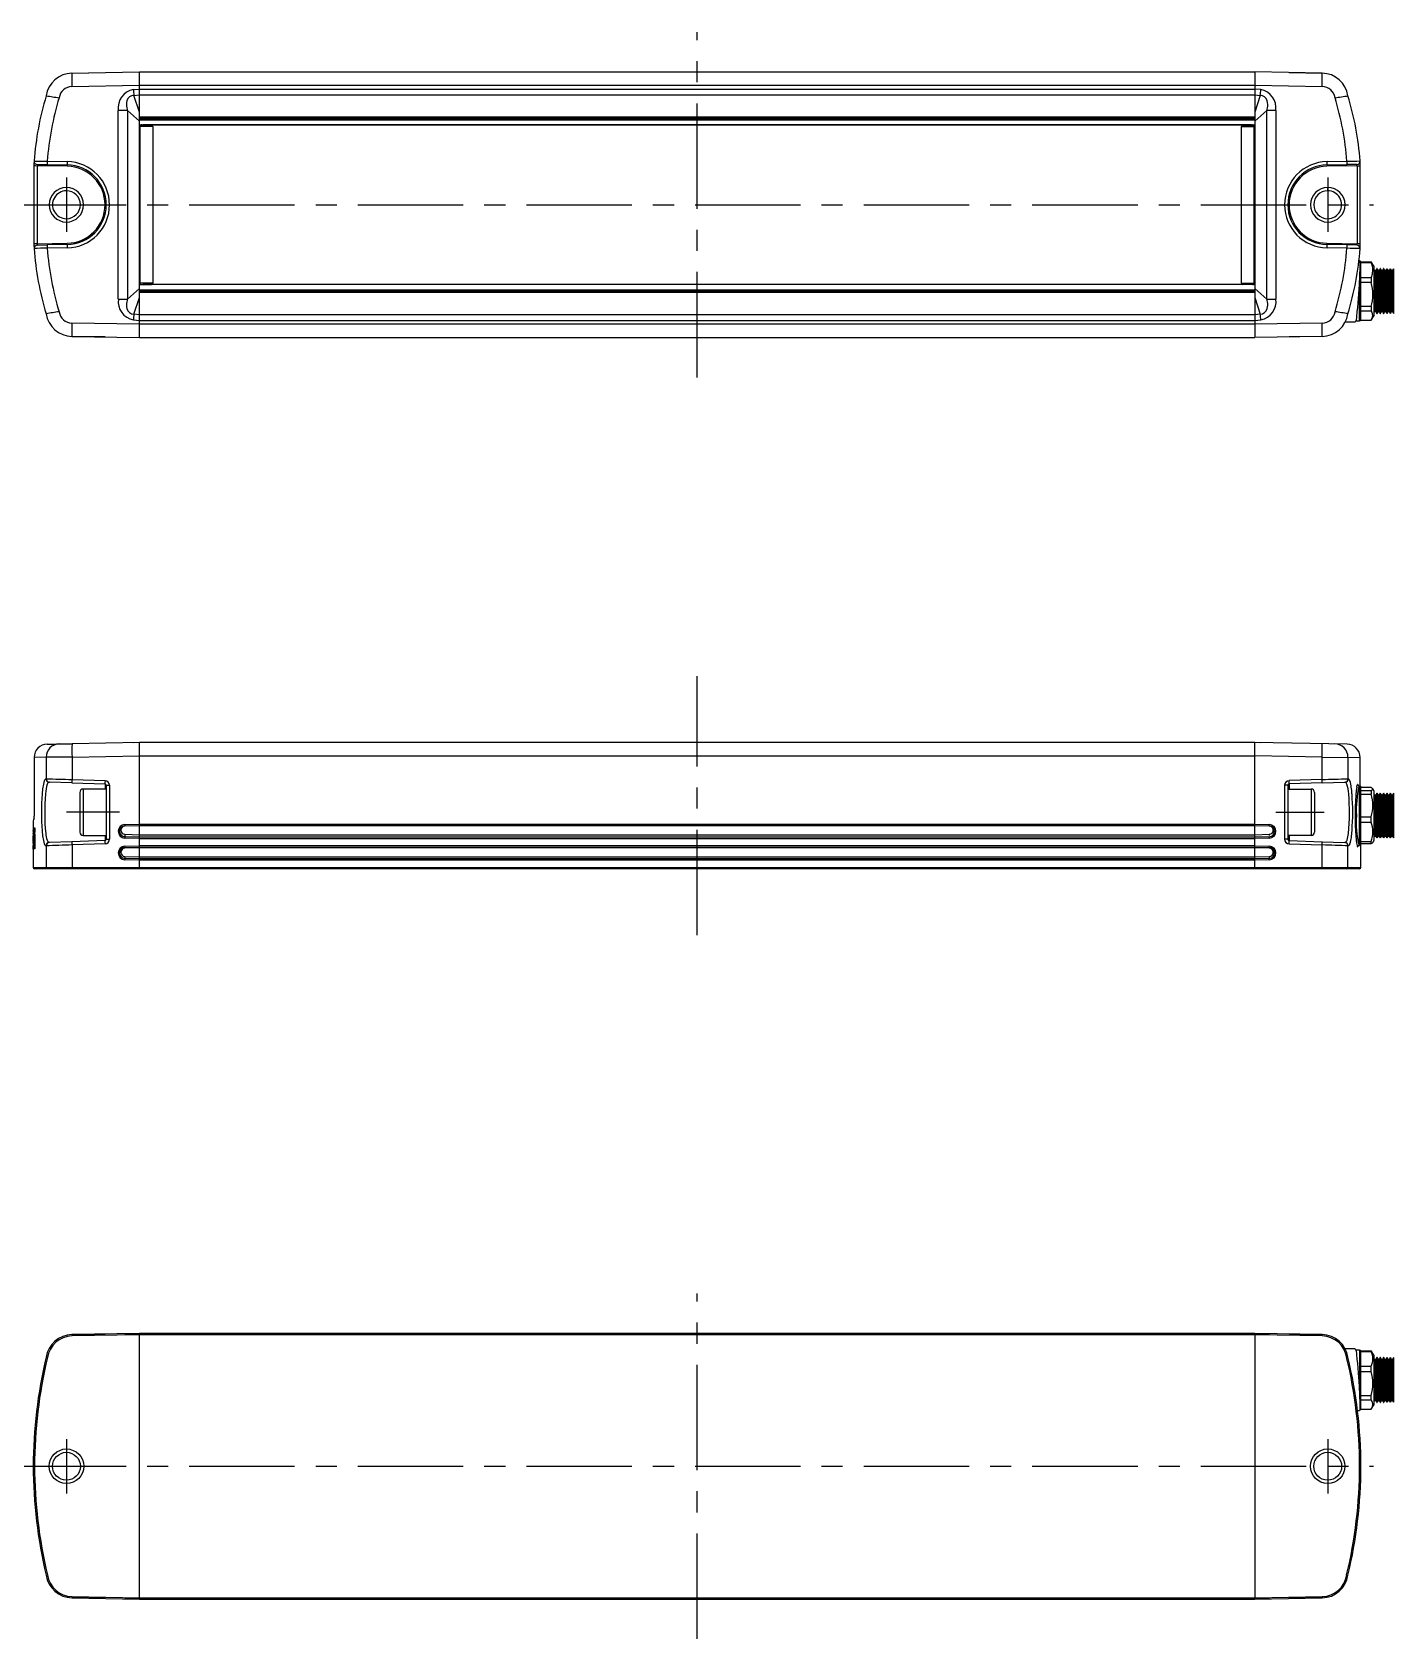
# Model space of a CAD drawing. Extents: x -3 to 705, y -8 to 246.
# Drawn here: x 99.8 to 305, y 3.8 to 245.8 of the extents above; entities that cross this region are included whole.
import ezdxf

# ---------------------------------------------------------------- set-up
doc = ezdxf.new("R2010")
doc.units = 0
doc.header["$LTSCALE"] = 0.5
doc.linetypes.add('CENTER', pattern=[50.8, 31.75, -6.35, 6.35, -6.35])
doc.layers.add('MSM_CENTER', color=1, linetype='CENTER')
doc.layers.add('MSM_CONTINUOUS', color=7, linetype='CONTINUOUS')

msp = doc.modelspace()

# ---------------------------------------------------------------- linework, layer by layer
at = {"layer": 'MSM_CENTER'}
for p, q in [((200, 193.8), (200, 245.8)), ((105, 223.9), (105, 215.7)), ((295, 223.9), (295, 215.7)), ((98.1, 219.8), (301.9, 219.8)), ((200, 109.8), (200, 148.8)), ((113.01, 128.3), (105.01, 128.3)), ((287.17, 128.3), (294.48, 128.3)), ((200, 3.8), (200, 55.8)), ((105, 33.9), (105, 25.7)), ((295, 33.9), (295, 25.7)), ((98.1, 29.8), (301.9, 29.8))]:
    msp.add_line(p, q, dxfattribs=at)
at = {"layer": 'MSM_CONTINUOUS'}
for p, q in [((105.83, 239.62), (116, 239.8)), ((105.83, 239.62), (110.82, 239.71)), ((116, 199.8), (116, 239.8)), ((116, 239.8), (284, 239.8)), ((284, 239.8), (284, 199.8)), ((294.17, 239.62), (284, 239.8)), ((289.18, 239.71), (294.17, 239.62)), ((105.83, 237.62), (116, 237.8)), ((115.08, 237.15), (116, 237.23)), ((116, 237.8), (284, 237.8)), ((116, 237.23), (284, 237.23)), ((284, 237.8), (294.17, 237.62)), ((284.92, 237.15), (284, 237.23)), ((115.17, 236.28), (116, 236.37)), ((116, 233.76), (115.17, 236.28)), ((116, 236.37), (284, 236.37)), ((284, 236.37), (284.83, 236.28)), ((284.83, 236.28), (284, 233.76)), ((114.17, 234.01), (112.81, 234.01)), ((112.81, 205.59), (112.81, 234.01)), ((116, 232.41), (114.17, 234.01)), ((114.17, 234.01), (114.17, 205.59)), ((284, 232.97), (116, 232.97)), ((284, 232.8), (116, 232.8)), ((284, 232.7), (116, 232.7)), ((116, 232.6), (284, 232.6)), ((285.83, 234.01), (284, 232.41)), ((287.19, 234.01), (285.83, 234.01)), ((285.83, 205.59), (285.83, 234.01)), ((287.19, 234.01), (287.19, 205.59)), ((116.01, 231.7), (116, 231.7)), ((116, 231.7), (116, 231.69)), ((118, 231.6), (116, 231.6)), ((116.01, 231.74), (116.02, 231.75)), ((116.02, 231.69), (116.01, 231.7)), ((116.01, 231.7), (116.01, 231.6)), ((116.02, 231.75), (116.03, 231.76)), ((116.03, 231.67), (116.02, 231.69)), ((116.03, 231.76), (116.05, 231.76)), ((116.05, 231.76), (116.07, 231.74)), ((117.8, 231.8), (116.1, 231.8)), ((116.11, 208), (116.11, 231.6)), ((116.3, 231.8), (116.3, 231.92)), ((116.5, 231.8), (116.5, 231.88)), ((116.5, 231.82), (283.5, 231.82)), ((283.5, 231.82), (116.5, 231.82)), ((118, 231.6), (118, 208)), ((282, 208), (282, 231.6)), ((282, 231.6), (283.89, 231.6)), ((282.2, 231.8), (283.9, 231.8)), ((283.5, 231.88), (283.5, 231.8)), ((283.7, 231.92), (283.7, 231.8)), ((283.89, 231.6), (284, 231.6)), ((283.89, 231.6), (283.89, 208)), ((283.95, 231.75), (283.93, 231.74)), ((283.97, 231.76), (283.95, 231.75)), ((283.98, 231.75), (283.97, 231.76)), ((283.98, 231.69), (283.97, 231.67)), ((283.99, 231.74), (283.98, 231.75)), ((283.99, 231.7), (283.98, 231.69)), ((283.99, 231.6), (283.99, 231.7)), ((284, 231.7), (283.99, 231.7)), ((284, 231.69), (284, 231.7)), ((100.1, 225.69), (100.1, 213.91)), ((100.12, 226.4), (100.12, 226.29)), ((100.12, 226.29), (100.12, 226.29)), ((100.13, 226.51), (100.13, 226.51)), ((105.11, 225.6), (100.58, 225.68)), ((100.58, 225.68), (100.58, 213.92)), ((100.61, 225.88), (102.09, 225.85)), ((102.09, 226.35), (105.1, 226.3)), ((102.09, 225.85), (105.1, 225.8)), ((299.42, 225.68), (294.89, 225.6)), ((294.9, 226.3), (297.91, 226.35)), ((294.9, 225.8), (297.91, 225.85)), ((299.39, 225.88), (297.91, 225.85)), ((299.42, 225.68), (299.42, 213.92)), ((299.9, 213.91), (299.9, 225.69)), ((104.99, 222.4), (105, 221.9)), ((295, 221.9), (295.01, 222.4)), ((105, 217.7), (104.99, 217.2)), ((295, 217.7), (295.01, 217.2)), ((100.58, 213.92), (105.11, 214)), ((100.61, 213.72), (102.09, 213.75)), ((105.1, 213.8), (102.09, 213.75)), ((105.1, 213.3), (102.09, 213.25)), ((294.89, 214), (299.42, 213.92)), ((297.91, 213.75), (294.9, 213.8)), ((297.91, 213.25), (294.9, 213.3)), ((299.39, 213.72), (297.91, 213.75)), ((299.88, 213.3), (299.88, 213.32)), ((299.81, 211.45), (299.72, 211.45)), ((300, 202.4), (300, 211.2)), ((300, 211.2), (301.54, 211.2)), ((300, 211.09), (301.54, 211.09)), ((302, 210.5), (301.54, 211.2)), ((301.54, 211.09), (301.54, 211.2)), ((300, 208.85), (301.54, 208.85)), ((301.54, 208.85), (301.54, 208.09)), ((302, 203.1), (302, 210.5)), ((302.25, 209.89), (302.1, 209.89)), ((302.1, 209.89), (302.1, 203.71)), ((302.41, 210.16), (302.25, 209.89)), ((302.25, 203.71), (302.25, 209.89)), ((302.41, 203.44), (302.41, 210.16)), ((302.63, 209.89), (302.47, 210.16)), ((302.47, 203.44), (302.47, 210.16)), ((302.75, 209.89), (302.63, 209.89)), ((302.63, 203.71), (302.63, 209.89)), ((302.91, 210.16), (302.75, 209.89)), ((302.75, 203.71), (302.75, 209.89)), ((302.91, 203.44), (302.91, 210.16)), ((303.13, 209.89), (302.97, 210.16)), ((302.97, 203.44), (302.97, 210.16)), ((303.25, 209.89), (303.13, 209.89)), ((303.13, 203.71), (303.13, 209.89)), ((303.41, 210.16), (303.25, 209.89)), ((303.25, 203.71), (303.25, 209.89)), ((303.41, 203.44), (303.41, 210.16)), ((303.63, 209.89), (303.47, 210.16)), ((303.47, 203.44), (303.47, 210.16)), ((303.75, 209.89), (303.63, 209.89)), ((303.63, 209.89), (303.63, 203.71)), ((303.91, 210.16), (303.75, 209.89)), ((303.75, 209.89), (303.75, 203.71)), ((303.91, 210.16), (303.91, 203.44)), ((304.12, 209.89), (303.97, 210.16)), ((303.97, 210.16), (303.97, 203.44)), ((304.25, 209.89), (304.12, 209.89)), ((304.12, 209.89), (304.12, 203.71)), ((304.41, 210.16), (304.25, 209.89)), ((304.25, 209.89), (304.25, 203.71)), ((304.41, 210.16), (304.41, 203.44)), ((304.63, 209.89), (304.47, 210.16)), ((304.47, 210.16), (304.47, 203.44)), ((304.75, 209.89), (304.63, 209.89)), ((304.63, 209.89), (304.63, 203.71)), ((304.91, 210.16), (304.75, 209.89)), ((304.75, 209.89), (304.75, 203.71)), ((304.91, 210.16), (304.91, 203.44)), ((114.17, 205.59), (116, 207.19)), ((115.17, 203.32), (116, 205.84)), ((116.11, 208), (116, 208)), ((116, 207.9), (116, 207.91)), ((116.01, 207.9), (116, 207.9)), ((116, 207), (284, 207)), ((116, 206.9), (284, 206.9)), ((116, 206.8), (284, 206.8)), ((116, 206.63), (284, 206.63)), ((116.01, 207.9), (116.01, 208)), ((116.02, 207.91), (116.01, 207.9)), ((116.01, 207.86), (116.02, 207.85)), ((116.03, 207.93), (116.02, 207.91)), ((116.02, 207.85), (116.03, 207.84)), ((116.03, 207.84), (116.05, 207.85)), ((116.05, 207.85), (116.07, 207.86)), ((116.1, 207.8), (117.8, 207.8)), ((118, 208), (116.11, 208)), ((116.3, 207.68), (116.3, 207.8)), ((116.5, 207.72), (116.5, 207.8)), ((283.5, 207.78), (116.5, 207.78)), ((283.5, 207.78), (116.5, 207.78)), ((282, 208), (284, 208)), ((283.9, 207.8), (282.2, 207.8)), ((283.5, 207.8), (283.5, 207.72)), ((283.7, 207.8), (283.7, 207.68)), ((283.93, 207.86), (283.95, 207.84)), ((283.95, 207.84), (283.97, 207.84)), ((283.98, 207.91), (283.97, 207.93)), ((283.97, 207.84), (283.98, 207.85)), ((283.99, 207.9), (283.98, 207.91)), ((283.98, 207.85), (283.99, 207.86)), ((283.99, 208), (283.99, 207.9)), ((284, 207.9), (283.99, 207.9)), ((284, 207.91), (284, 207.9)), ((284, 207.19), (285.83, 205.59)), ((284, 205.84), (284.83, 203.32)), ((299.8, 202.3), (299.8, 207.76)), ((301.54, 208.09), (300, 208.09)), ((303.47, 208.08), (303.63, 207.98)), ((303.91, 208.08), (303.75, 207.98)), ((304.25, 207.98), (304.41, 208.08)), ((304.91, 208.08), (304.75, 207.98)), ((112.81, 205.59), (114.17, 205.59)), ((116, 203.23), (115.17, 203.32)), ((284.83, 203.32), (284, 203.23)), ((285.83, 205.59), (287.19, 205.59)), ((301.54, 204.46), (300, 204.46)), ((300, 203.8), (301.54, 203.8)), ((301.54, 204.46), (301.54, 203.8)), ((302.1, 203.71), (302.25, 203.71)), ((302.25, 203.71), (302.41, 203.44)), ((302.47, 203.44), (302.63, 203.71)), ((302.63, 203.71), (302.75, 203.71)), ((302.75, 203.71), (302.91, 203.44)), ((302.97, 203.44), (303.13, 203.71)), ((303.13, 203.71), (303.25, 203.71)), ((303.25, 203.71), (303.41, 203.44)), ((303.47, 203.44), (303.63, 203.71)), ((303.63, 203.71), (303.75, 203.71)), ((303.75, 203.71), (303.91, 203.44)), ((303.97, 203.44), (304.12, 203.71)), ((304.12, 203.71), (304.25, 203.71)), ((304.25, 203.71), (304.41, 203.44)), ((304.47, 203.44), (304.63, 203.71)), ((304.63, 203.71), (304.75, 203.71)), ((304.75, 203.71), (304.91, 203.44)), ((116, 201.8), (105.83, 201.98)), ((115.08, 202.45), (116, 202.37)), ((284, 203.23), (116, 203.23)), ((116, 202.37), (284, 202.37)), ((284, 201.8), (116, 201.8)), ((284, 202.37), (284.92, 202.45)), ((294.17, 201.98), (284, 201.8)), ((299.13, 202.12), (297.64, 202.12)), ((299.33, 202.3), (299.8, 202.3)), ((300, 202.4), (301.54, 202.4)), ((301.54, 202.4), (302, 203.1)), ((105.83, 199.98), (116, 199.8)), ((110.82, 199.89), (105.83, 199.98)), ((116, 199.8), (284, 199.8)), ((294.17, 199.98), (284, 199.8)), ((294.17, 199.98), (289.18, 199.89)), ((116, 138.8), (105.84, 138.62)), ((116, 138.8), (115.08, 138.78)), ((116, 119.8), (116, 138.8)), ((284, 138.8), (116, 138.8)), ((284, 119.8), (284, 138.8)), ((297.91, 138.56), (284, 138.8)), ((284.92, 138.78), (284, 138.8)), ((101.95, 136.59), (100.12, 136.56)), ((100.12, 136.56), (100.12, 127.73)), ((100.12, 136.56), (100.12, 127.73)), ((105.84, 136.62), (101.95, 136.59)), ((101.95, 136.59), (101.95, 133.35)), ((105.84, 136.62), (116, 136.8)), ((105.84, 136.62), (105.84, 133.23)), ((116, 136.8), (284, 136.8)), ((294.17, 136.62), (284, 136.8)), ((294.17, 133.23), (294.17, 136.62)), ((294.17, 136.62), (299.88, 136.56)), ((298.05, 136.61), (298.05, 133.35)), ((299.88, 132.28), (299.88, 136.56)), ((299.88, 132.28), (299.88, 136.56)), ((101.95, 133.35), (101.9, 133.35)), ((105.84, 133.23), (110.82, 133.06)), ((294.17, 133.23), (289.18, 133.06)), ((298.05, 133.35), (298.1, 133.35)), ((102.38, 132.85), (102.43, 132.85)), ((105.83, 132.73), (102.43, 132.85)), ((105.83, 132.73), (110.81, 132.56)), ((107, 131.3), (107, 125.3)), ((111, 131.8), (107.5, 131.8)), ((107.5, 131.8), (107.5, 124.8)), ((110.81, 132.56), (110.81, 131.8)), ((111, 132.36), (111, 124.24)), ((111, 132.36), (111.49, 132.36)), ((111.49, 132.36), (111.49, 124.24)), ((288.51, 132.36), (288.51, 124.24)), ((289, 132.36), (288.51, 132.36)), ((289, 132.36), (289, 124.24)), ((289, 131.8), (292.5, 131.8)), ((294.17, 132.73), (289.19, 132.56)), ((289.19, 132.56), (289.19, 131.8)), ((292.5, 131.8), (292.5, 124.8)), ((293, 131.3), (293, 125.3)), ((294.17, 132.73), (297.58, 132.85)), ((297.62, 132.85), (297.58, 132.85)), ((299.8, 123.3), (299.8, 132.3)), ((300, 120), (300, 132.01)), ((301.54, 132.01), (300, 132.01)), ((301.54, 131.52), (300, 131.52)), ((300, 131.02), (301.54, 131.02)), ((301.54, 131.52), (301.54, 131.02)), ((302, 131.5), (301.78, 131.84)), ((302, 124.1), (302, 131.5)), ((302.25, 130.89), (302.1, 130.89)), ((302.1, 130.89), (302.1, 124.71)), ((302.41, 131.16), (302.25, 130.89)), ((302.25, 124.71), (302.25, 130.89)), ((302.41, 124.44), (302.41, 131.16)), ((302.63, 130.89), (302.47, 131.16)), ((302.47, 124.44), (302.47, 131.16)), ((302.75, 130.89), (302.63, 130.89)), ((302.63, 124.71), (302.63, 130.89)), ((302.91, 131.16), (302.75, 130.89)), ((302.75, 124.71), (302.75, 130.89)), ((302.91, 124.44), (302.91, 131.16)), ((303.13, 130.89), (302.97, 131.16)), ((302.97, 124.44), (302.97, 131.16)), ((303.25, 130.89), (303.13, 130.89)), ((303.13, 124.71), (303.13, 130.89)), ((303.41, 131.16), (303.25, 130.89)), ((303.25, 124.71), (303.25, 130.89)), ((303.41, 124.44), (303.41, 131.16)), ((303.63, 130.89), (303.47, 131.16)), ((303.47, 124.44), (303.47, 131.16)), ((303.75, 130.89), (303.63, 130.89)), ((303.63, 130.89), (303.63, 124.71)), ((303.91, 131.16), (303.75, 130.89)), ((303.75, 130.89), (303.75, 124.71)), ((303.91, 131.16), (303.91, 124.44)), ((304.13, 130.89), (303.97, 131.16)), ((303.97, 131.16), (303.97, 124.44)), ((304.25, 130.89), (304.13, 130.89)), ((304.13, 130.89), (304.13, 124.71)), ((304.41, 131.16), (304.25, 130.89)), ((304.25, 130.89), (304.25, 124.71)), ((304.41, 131.16), (304.41, 124.44)), ((304.63, 130.89), (304.47, 131.16)), ((304.47, 131.16), (304.47, 124.44)), ((304.75, 130.89), (304.63, 130.89)), ((304.63, 130.89), (304.63, 124.71)), ((304.91, 131.16), (304.75, 130.89)), ((304.75, 130.89), (304.75, 124.71)), ((304.91, 131.16), (304.91, 124.44)), ((100, 127.03), (100, 120)), ((100.02, 125.96), (100.03, 125.96)), ((100.02, 123.76), (100.02, 125.96)), ((100.03, 125.96), (100.03, 123.75)), ((100.04, 125.96), (100.06, 125.96)), ((100.04, 123.75), (100.04, 125.96)), ((100.06, 125.96), (100.06, 123.76)), ((100.07, 125.96), (100.1, 125.96)), ((100.07, 122.8), (100.07, 125.96)), ((100.11, 125.33), (100.1, 125.96)), ((100.13, 125.96), (100.12, 123.73)), ((100.13, 125.96), (100.17, 125.96)), ((100.17, 125.96), (100.17, 122.8)), ((100.19, 125.96), (100.22, 125.96)), ((100.19, 125.28), (100.19, 125.96)), ((100.22, 125.96), (100.22, 125.28)), ((113.79, 126.44), (116, 126.5)), ((113.8, 126.24), (116, 126.3)), ((116, 126.27), (113.8, 126.22)), ((113.8, 126.24), (113.8, 126.22)), ((116, 126.5), (284, 126.5)), ((116, 126.3), (284, 126.3)), ((284, 126.27), (116, 126.27)), ((284, 126.5), (286.21, 126.44)), ((284, 126.3), (286.2, 126.24)), ((286.2, 126.22), (284, 126.27)), ((299.33, 127.8), (299.13, 127.8)), ((299.8, 127.8), (300, 127.8)), ((300, 127.63), (301.54, 127.63)), ((300, 126.82), (301.54, 126.82)), ((301.54, 126.82), (301.54, 127.63)), ((100, 124.58), (100.01, 124.58)), ((100, 123.79), (100, 123.69)), ((100, 123.79), (100, 123.79)), ((100, 123.66), (100, 123.79)), ((100.01, 125.17), (100.01, 125.08)), ((100.01, 125.08), (100.01, 125.08)), ((100.03, 123.76), (100.02, 123.76)), ((100.02, 123.76), (100.02, 123.18)), ((100.03, 123.75), (100.03, 123.37)), ((100.04, 123.75), (100.04, 123.37)), ((100.06, 123.76), (100.06, 123.18)), ((100.09, 125.33), (100.11, 125.33)), ((100.09, 125.33), (100.11, 122.8)), ((100.09, 122.8), (100.09, 125.33)), ((100.12, 123.73), (100.11, 125.33)), ((100.12, 123.73), (100.13, 123.73)), ((100.13, 123.73), (100.15, 125.33)), ((100.13, 122.8), (100.13, 123.73)), ((100.17, 125.33), (100.15, 125.33)), ((100.15, 125.33), (100.15, 122.8)), ((100.22, 125.28), (100.19, 125.28)), ((100.19, 125), (100.22, 125)), ((100.19, 122.8), (100.19, 125)), ((100.22, 125), (100.22, 122.8)), ((102.43, 123.75), (102.38, 123.75)), ((105.83, 123.87), (102.43, 123.75)), ((110.81, 124.04), (105.83, 123.87)), ((110.82, 123.54), (105.84, 123.37)), ((107.5, 124.8), (111, 124.8)), ((110.81, 124.8), (110.81, 124.04)), ((111, 124.24), (111.49, 124.24)), ((116, 124.35), (113.79, 124.41)), ((113.8, 124.98), (116, 124.92)), ((116, 124.55), (113.8, 124.61)), ((116, 124.92), (284, 124.92)), ((284, 124.55), (116, 124.55)), ((116, 124.35), (284, 124.35)), ((284, 124.92), (286.2, 124.98)), ((286.2, 124.61), (284, 124.55)), ((286.21, 124.41), (284, 124.35)), ((289, 124.24), (288.51, 124.24)), ((292.5, 124.8), (289, 124.8)), ((289.18, 123.54), (294.17, 123.37)), ((289.19, 124.8), (289.19, 124.04)), ((289.19, 124.04), (294.17, 123.87)), ((294.17, 123.87), (297.58, 123.75)), ((297.58, 123.75), (297.62, 123.75)), ((300, 123.91), (301.54, 123.91)), ((300, 123.59), (301.54, 123.59)), ((301.54, 123.59), (301.54, 123.91)), ((301.78, 123.76), (302, 124.1)), ((302.1, 124.71), (302.25, 124.71)), ((302.25, 124.71), (302.41, 124.44)), ((302.47, 124.44), (302.63, 124.71)), ((302.63, 124.71), (302.75, 124.71)), ((302.75, 124.71), (302.91, 124.44)), ((302.97, 124.44), (303.13, 124.71)), ((303.13, 124.71), (303.25, 124.71)), ((303.25, 124.71), (303.41, 124.44)), ((303.63, 124.94), (303.47, 124.69)), ((303.47, 124.44), (303.63, 124.71)), ((303.63, 124.71), (303.75, 124.71)), ((303.75, 124.94), (303.91, 124.69)), ((303.75, 124.71), (303.91, 124.44)), ((303.97, 124.44), (304.13, 124.71)), ((304.13, 124.71), (304.25, 124.71)), ((304.41, 124.69), (304.25, 124.94)), ((304.25, 124.71), (304.41, 124.44)), ((304.47, 124.44), (304.63, 124.71)), ((304.63, 124.71), (304.75, 124.71)), ((304.75, 124.94), (304.91, 124.69)), ((304.75, 124.71), (304.91, 124.44)), ((100.09, 122.8), (100.07, 122.8)), ((100.13, 122.8), (100.11, 122.8)), ((100.17, 122.8), (100.15, 122.8)), ((100.22, 122.8), (100.19, 122.8)), ((101.95, 123.25), (101.95, 120)), ((105.84, 123.37), (105.84, 120)), ((113.79, 123.19), (116, 123.25)), ((116, 121.1), (113.79, 121.16)), ((113.8, 122.99), (116, 123.05)), ((116, 122.93), (113.8, 122.88)), ((113.8, 121.64), (116, 121.58)), ((113.8, 121.64), (113.8, 121.36)), ((116, 121.3), (113.8, 121.36)), ((284, 123.25), (116, 123.25)), ((116, 123.05), (284, 123.05)), ((284, 122.93), (116, 122.93)), ((116, 121.58), (284, 121.58)), ((284, 121.3), (116, 121.3)), ((284, 121.1), (116, 121.1)), ((284, 123.25), (286.21, 123.19)), ((284, 123.05), (286.2, 122.99)), ((286.2, 122.88), (284, 122.93)), ((284, 121.58), (286.2, 121.64)), ((286.2, 121.36), (284, 121.3)), ((286.21, 121.16), (284, 121.1)), ((294.17, 120), (294.17, 123.37)), ((298.05, 120), (298.05, 123.25)), ((299.54, 123.12), (299.53, 123.11)), ((299.55, 123.12), (299.54, 123.12)), ((299.56, 123.14), (299.55, 123.13)), ((299.55, 123.13), (299.55, 123.12)), ((299.58, 123.17), (299.56, 123.14)), ((299.6, 123.21), (299.58, 123.17)), ((100, 120), (300, 120)), ((299.8, 119.8), (100.2, 119.8)), ((116, 49.8), (105.83, 49.62)), ((105.83, 49.62), (110.82, 49.71)), ((105.83, 49.62), (105.84, 49.42)), ((116, 49.6), (105.84, 49.42)), ((113.79, 49.76), (116, 49.8)), ((116, 9.8), (116, 49.8)), ((284, 49.8), (116, 49.8)), ((284, 49.6), (116, 49.6)), ((284, 49.8), (284, 9.8)), ((294.17, 49.62), (284, 49.8)), ((284, 49.8), (286.21, 49.76)), ((294.16, 49.42), (284, 49.6)), ((289.18, 49.71), (294.17, 49.62)), ((294.16, 49.42), (294.17, 49.62)), ((101.95, 46.21), (102.15, 46.18)), ((299.13, 47.48), (297.64, 47.48)), ((297.85, 46.18), (298.05, 46.21)), ((299.8, 47.3), (299.33, 47.3)), ((299.8, 47.3), (299.8, 41.84)), ((300, 38.4), (300, 47.2)), ((300, 47.2), (301.54, 47.2)), ((300, 47.09), (301.54, 47.09)), ((302, 46.5), (301.54, 47.2)), ((301.54, 47.09), (301.54, 47.2)), ((302, 39.1), (302, 46.5)), ((302.41, 46.16), (302.25, 45.89)), ((302.41, 39.44), (302.41, 46.16)), ((302.63, 45.89), (302.47, 46.16)), ((302.47, 39.44), (302.47, 46.16)), ((302.91, 46.16), (302.75, 45.89)), ((302.91, 39.44), (302.91, 46.16)), ((303.13, 45.89), (302.97, 46.16)), ((302.97, 39.44), (302.97, 46.16)), ((303.41, 46.16), (303.25, 45.89)), ((303.41, 39.44), (303.41, 46.16)), ((303.63, 45.89), (303.47, 46.16)), ((303.47, 39.44), (303.47, 46.16)), ((303.91, 46.16), (303.75, 45.89)), ((303.91, 46.16), (303.91, 39.44)), ((304.12, 45.89), (303.97, 46.16)), ((303.97, 46.16), (303.97, 39.44)), ((304.41, 46.16), (304.25, 45.89)), ((304.41, 46.16), (304.41, 39.44)), ((304.63, 45.89), (304.47, 46.16)), ((304.47, 46.16), (304.47, 39.44)), ((304.91, 46.16), (304.75, 45.89)), ((304.91, 46.16), (304.91, 39.44)), ((300, 44.85), (301.54, 44.85)), ((300, 44.09), (301.54, 44.09)), ((301.54, 44.09), (301.54, 44.85)), ((302.25, 45.89), (302.1, 45.89)), ((302.1, 45.89), (302.1, 39.71)), ((302.25, 39.71), (302.25, 45.89)), ((302.75, 45.89), (302.63, 45.89)), ((302.63, 39.71), (302.63, 45.89)), ((302.75, 39.71), (302.75, 45.89)), ((303.25, 45.89), (303.13, 45.89)), ((303.13, 39.71), (303.13, 45.89)), ((303.25, 39.71), (303.25, 45.89)), ((303.63, 43.98), (303.47, 44.08)), ((303.75, 45.89), (303.63, 45.89)), ((303.63, 45.89), (303.63, 39.71)), ((303.75, 45.89), (303.75, 39.71)), ((303.75, 43.98), (303.91, 44.08)), ((304.25, 45.89), (304.12, 45.89)), ((304.12, 45.89), (304.12, 39.71)), ((304.25, 45.89), (304.25, 39.71)), ((304.41, 44.08), (304.25, 43.98)), ((304.75, 45.89), (304.63, 45.89)), ((304.63, 45.89), (304.63, 39.71)), ((304.75, 45.89), (304.75, 39.71)), ((304.75, 43.98), (304.91, 44.08)), ((300, 40.46), (301.54, 40.46)), ((300, 39.8), (301.54, 39.8)), ((301.54, 39.8), (301.54, 40.46)), ((301.54, 38.4), (302, 39.1)), ((302.1, 39.71), (302.25, 39.71)), ((302.25, 39.71), (302.41, 39.44)), ((302.47, 39.44), (302.63, 39.71)), ((302.63, 39.71), (302.75, 39.71)), ((302.75, 39.71), (302.91, 39.44)), ((302.97, 39.44), (303.13, 39.71)), ((303.13, 39.71), (303.25, 39.71)), ((303.25, 39.71), (303.41, 39.44)), ((303.47, 39.44), (303.63, 39.71)), ((303.63, 39.71), (303.75, 39.71)), ((303.75, 39.71), (303.91, 39.44)), ((303.97, 39.44), (304.12, 39.71)), ((304.12, 39.71), (304.25, 39.71)), ((304.25, 39.71), (304.41, 39.44)), ((304.47, 39.44), (304.63, 39.71)), ((304.63, 39.71), (304.75, 39.71)), ((304.75, 39.71), (304.91, 39.44)), ((299.81, 38.15), (299.5, 38.15)), ((300, 38.4), (301.54, 38.4)), ((101.95, 13.39), (102.15, 13.42)), ((297.85, 13.42), (298.05, 13.39)), ((105.84, 10.18), (105.83, 9.98)), ((105.83, 9.98), (116, 9.8)), ((110.82, 9.89), (105.83, 9.98)), ((105.84, 10.18), (116, 10)), ((116, 9.8), (113.79, 9.84)), ((116, 10), (284, 10)), ((116, 9.8), (284, 9.8)), ((284, 10), (294.16, 10.18)), ((284, 9.8), (294.17, 9.98)), ((286.21, 9.84), (284, 9.8)), ((294.17, 9.98), (289.18, 9.89)), ((294.16, 10.18), (294.17, 9.98))]:
    msp.add_line(p, q, dxfattribs=at)
for centre, radius in [((105, 29.8), 2.6), ((105, 29.8), 2.1), ((295, 29.8), 2.6), ((295, 29.8), 2.1)]:
    msp.add_circle(centre, radius, dxfattribs=at)
for centre, radius, start, end in [((105.9, 235.62), 4, 90.999, 171.5641), ((134.44, 238.62), 28.63, 177.9966, 182), ((265.53, 238.62), 28.66, 358.0026, 2.0017), ((294.1, 235.62), 4, 8.4363, 89.0008), ((105.87, 235.62), 2, 90.9995, 171.5629), ((294.13, 235.62), 2, 8.4366, 89.0002), ((145.39, 223.05), 45.39, 163.1424, 175.7707), ((131.67, 426.54), 192.64, 261.1232, 261.7077), ((145.73, 223.07), 43.76, 162.9241, 175.6939), ((115.58, 234.39), 2.8, 100.3881, 187.9451), ((116.13, 234.85), 2.1, 163.8007, 192.1798), ((115.18, 235.2), 1.09, 90.6035, 167.0936), ((387.03, 264.24), 273.3, 185.6903, 185.8719), ((3.61, 265.19), 282.71, 354.1311, 354.3067), ((284.82, 235.2), 1.09, 12.9064, 89.3948), ((284.41, 234.39), 2.8, 352.1367, 79.5302), ((283.87, 234.85), 2.1, 347.8202, 16.1993), ((268.32, 426.58), 192.68, 278.2922, 278.8767), ((254.27, 223.07), 43.76, 4.306, 17.076), ((254.74, 223.07), 45.26, 4.2146, 16.8776), ((121.09, 235.71), 7.13, 190.522, 193.8459), ((278.91, 235.71), 7.13, 346.1541, 349.478), ((116.1, 231.7), 0.1, 90.0024, 179.9931), ((116.1, 231.68), 0.105, 89.1798, 130.31), ((114.73, 231.66), 1.37, 357.5608, 5.9215), ((117.8, 231.6), 0.2, 359.9833, 89.9922), ((282.2, 231.6), 0.2, 89.9993, 180.0157), ((285.25, 231.66), 1.36, 174.0212, 182.4793), ((283.9, 231.7), 0.1, 0.0058, 89.9972), ((283.9, 231.68), 0.105, 49.6209, 91.0073), ((244.95, 220.99), 144.93, 177.9043, 178.1381), ((105.08, 366.47), 140.86, 267.974, 268.1721), ((120.25, 1080.23), 854.08, 268.64981, 268.78166), ((100.62, 226.38), 0.5, 177.8987, 269.0008), ((109.29, 226.1), 7.21, 178.0135, 181.9865), ((104.99, 219.8), 6.5, 271.0015, 88.9985), ((112.31, 226.05), 7.21, 178.0057, 181.9806), ((105, 219.8), 6, 0.0001, 89.0005), ((103.2, 225.68), 1.9, 357.5181, 3.5407), ((105.01, 219.8), 5.8, 271.0003, 88.9997), ((295.01, 219.8), 6.5, 91.0015, 268.9985), ((295, 219.8), 6, 90.9994, 269.0006), ((294.99, 219.8), 5.8, 91, 269), ((287.71, 226.05), 7.19, 358.0149, 1.9987), ((297.81, 274.67), 48.32, 270.119, 272.4495), ((290.77, 226.1), 7.15, 357.9959, 2.0041), ((299.38, 226.38), 0.5, 271.0017, 2.0988), ((298.7, 225.68), 0.716, 0.0787, 16.2652), ((294.95, 365.66), 140.06, 271.8276, 272.0268), ((296.79, 226.14), 3.1, 359.3791, 4.7108), ((144.9, 220.64), 155.09, 1.8685, 2.0213), ((104.99, 219.8), 2.6, 90.0138, 269.9862), ((105, 219.8), 2.1, 89.9996, 270.0004), ((104.99, 219.8), 2.6, 270.0135, 89.9865), ((105, 219.8), 2.1, 270.0006, 89.9994), ((295.01, 219.8), 2.6, 90.0138, 269.9862), ((295, 219.8), 2.1, 90.0003, 269.9997), ((295, 219.8), 2.1, 269.9994, 90.0006), ((295.01, 219.8), 2.6, 270.0136, 89.9864), ((105, 219.8), 6, 270.9994, 0), ((105.02, 74.69), 139.31, 91.827, 92.0273), ((260.09, 219.12), 160.08, 181.8679, 182.0159), ((103.12, 213.46), 3.01, 179.3036, 184.7948), ((100.62, 213.22), 0.5, 90.999, 182.1014), ((102.24, 162.35), 50.9, 90.1781, 92.3904), ((145.4, 216.56), 45.41, 184.2349, 196.8571), ((101.3, 213.92), 0.713, 180.0473, 196.2967), ((109.29, 213.5), 7.21, 178.0135, 181.9865), ((145.73, 216.53), 43.76, 184.306, 197.076), ((112.31, 213.55), 7.21, 178.0193, 181.9943), ((296.79, 213.92), 1.9, 177.5008, 183.5409), ((287.71, 213.55), 7.19, 358.0012, 1.9851), ((254.27, 216.53), 43.76, 342.924, 355.694), ((290.77, 213.5), 7.15, 357.9959, 2.0041), ((279.74, -641.13), 854.57, 88.64986, 88.78163), ((254.59, 216.56), 45.41, 343.1431, 355.7648), ((299.38, 213.22), 0.5, 357.901, 88.9985), ((294.92, 73.17), 140.82, 87.9739, 88.172), ((117.14, 219.9), 182.86, 357.9016, 358.1215), ((-17.08, 218.81), 317.07, 358.0025, 358.6378), ((300.01, 211.44), 0.2, 177.3287, 238.9918), ((299.8, 211.1), 0.2, 360, 58.9852), ((299.46, 210.04), 2.33, 346.3928, 26.8163), ((389, 205.12), 89.24, 177.6375, 178.3765), ((914.35, 30.18), 638.33, 163.68578, 163.74508), ((302.1, 209.99), 0.0995, 180.3396, 270.263), ((302.44, 210.15), 0.0361, 29.9963, 150.0037), ((302.94, 210.15), 0.0361, 29.9963, 150.0037), ((303.44, 210.15), 0.0361, 29.9963, 150.0037), ((116.1, 207.9), 0.1, 180.0056, 269.9976), ((114.74, 207.94), 1.37, 354.0614, 2.4391), ((117.8, 208), 0.2, 270.0298, 359.9433), ((282.2, 208), 0.2, 179.9836, 269.9919), ((285.25, 207.94), 1.36, 177.5266, 185.9643), ((283.9, 207.9), 0.1, 270.0028, 359.9929), ((283.9, 207.92), 0.105, 269.1697, 310.3293), ((134.87, 219.25), 165.33, 354.114, 356.0124), ((295.05, 206.27), 6.74, 344.3528, 15.6472), ((131.67, 13.09), 192.61, 98.2922, 98.8768), ((105.9, 203.98), 4, 188.4359, 269.001), ((105.87, 203.98), 2, 188.4376, 269), ((115.59, 205.21), 2.8, 172.1358, 259.5312), ((116.13, 204.75), 2.1, 167.8202, 196.1993), ((121.09, 203.89), 7.13, 166.1541, 169.478), ((115.18, 204.4), 1.09, 192.9064, 269.3965), ((387.3, 175.33), 273.57, 174.1282, 174.3096), ((284.82, 204.4), 1.09, 270.605, 347.0936), ((3.32, 174.38), 283, 5.6934, 5.8688), ((284.42, 205.21), 2.8, 280.3887, 7.9444), ((278.91, 203.89), 7.13, 10.522, 13.8459), ((283.87, 204.75), 2.1, 343.8007, 12.1798), ((294.13, 203.98), 2, 270.9992, 351.5641), ((294.1, 203.98), 4, 270.999, 351.5638), ((268.33, 13.06), 192.64, 81.1233, 81.7079), ((300.78, 203.15), 1.01, 345.1488, 40.5625), ((302.1, 203.84), 0.0961, 87.6314, 177.8573), ((302.44, 203.71), 0.0375, 213.4563, 326.5437), ((302.44, 203.45), 0.0361, 209.9963, 330.0037), ((302.94, 203.71), 0.0375, 213.4563, 326.5437), ((302.94, 203.45), 0.0361, 209.9963, 330.0037), ((303.44, 203.71), 0.0375, 213.4563, 326.5437), ((303.44, 203.45), 0.0361, 209.9963, 330.0037), ((303.94, 203.71), 0.0375, 213.4731, 326.5269), ((304.44, 203.71), 0.0374, 213.4457, 326.5543), ((304.94, 203.71), 0.0375, 213.4731, 326.5269), ((134.44, 200.98), 28.63, 178, 182.0034), ((265.53, 200.98), 28.66, 357.9983, 1.9974), ((299.33, 202.1), 0.2, 90.0002, 174.3669), ((299.8, 202.5), 0.2, 270, 0), ((298.33, 204.06), 3.61, 332.6377, 341.0454), ((102.12, 136.56), 2, 91.0041, 180.0049), ((103.94, 136.6), 1.99, 91.306, 180.3288), ((-5413.37, 316168.96), 316078.53, 270.9998412, 271.0001686), ((-14282.33, 824401.8), 824388.75, 270.99990637, 271.00004147), ((134.52, 137.62), 28.7, 178.0053, 181.9981), ((265.48, 137.62), 28.71, 358.0019, 1.9939), ((296.06, 136.6), 1.99, 359.6714, 89.3074), ((297.88, 136.56), 2, 359.996, 89.019), ((102.32, 132.76), 0.724, 125.2948, 159.2765), ((102.4, 133.35), 0.497, 179.6667, 267.7051), ((102.45, 133.35), 0.497, 179.6549, 267.6991), ((161.5, 2018.79), 1886.38, 268.19078, 268.30889), ((113, 132.85), 7.18, 177.0001, 180.9908), ((238.5, 2018.79), 1886.38, 271.69111, 271.80922), ((287, 132.85), 7.18, 359.0092, 2.9999), ((287, 132.85), 7.18, 359.0092, 2.9999), ((297.56, 133.35), 0.497, 272.3009, 0.3451), ((297.6, 133.35), 0.497, 272.2949, 0.3333), ((297.68, 132.76), 0.724, 20.7235, 54.7052), ((138.05, 128.29), 36.82, 175.6564, 184.3436), ((111.59, 130.45), 10.27, 165.5338, 176.4689), ((134.57, 128.33), 32.85, 175.1888, 185.611), ((107.23, 130.81), 5.4, 161.2518, 177.0219), ((102.71, 132.3), 0.64, 121.3481, 157.9674), ((107.5, 131.3), 0.5, 90, 180), ((117.97, 132.68), 7.17, 177.001, 180.9968), ((110.8, 132.36), 0.2, 359.9927, 88.01), ((110.79, 132.36), 0.699, 359.9481, 88.051), ((289.21, 132.36), 0.699, 91.949, 180.0519), ((289.2, 132.36), 0.2, 91.99, 180.0073), ((282.03, 132.68), 7.17, 359.0032, 2.999), ((292.5, 131.3), 0.5, 0, 90), ((297.29, 132.3), 0.64, 22.0326, 58.6519), ((292.77, 130.81), 5.4, 2.9781, 18.7482), ((265.43, 128.33), 32.85, 354.389, 4.8112), ((288.41, 130.45), 10.27, 3.5311, 14.4662), ((261.95, 128.29), 36.82, 355.6564, 4.3436), ((343.46, 127.66), 44.34, 175.5207, 178.4229), ((303.47, 131.07), 4.21, 166.4227, 179.2936), ((315.29, 128.64), 15.98, 166.7966, 183.0111), ((292.37, 133.75), 7.21, 346.4227, 348.8062), ((299.6, 132.32), 0.161, 156.9728, 168.8062), ((298.28, 132.88), 1.27, 336.9728, 340.238), ((299.56, 132.42), 0.0858, 135.6427, 160.238), ((299.57, 132.4), 0.105, 127.3089, 135.6427), ((299.52, 132.47), 0.0201, 76.5358, 127.3089), ((299.51, 132.45), 0.044, 38.9277, 76.5358), ((299.25, 132.24), 0.384, 23.9944, 38.9277), ((299.8, 132.39), 0.194, 179.6469, 271.5489), ((299.8, 132.1), 0.2, 359.8256, 89.9996), ((300.98, 130.88), 1.26, 53.5656, 63.3392), ((318.38, 108.56), 28.47, 125.9197, 126.2484), ((295.92, 129.33), 5.87, 343.2316, 16.7684), ((301.43, 131.96), 0.416, 305.9197, 324.7639), ((301.64, 131.76), 0.154, 18.4854, 58.9683), ((301.66, 131.8), 0.136, 324.7639, 354.3856), ((301.73, 131.79), 0.069, 354.3856, 18.4854), ((302.1, 130.99), 0.0997, 180.2363, 270.1733), ((335.1, 127.99), 35.97, 178.5844, 180.2972), ((302.44, 129.02), 0.0706, 63.7209, 116.2791), ((302.94, 129.02), 0.0706, 63.7209, 116.2791), ((303.44, 129.02), 0.0706, 63.7209, 116.2791), ((303.94, 129.02), 0.0706, 63.7312, 116.2688), ((304.44, 129.02), 0.0706, 63.7137, 116.2863), ((304.94, 129.02), 0.0706, 63.7312, 116.2688), ((100.47, 127.03), 0.466, 138.4086, 181.726), ((78.68, 125.37), 21.34, 359.475, 1.7556), ((169.45, 125.11), 69.45, 179.2518, 180.4399), ((95.65, 127.61), 4.47, 356.4966, 1.486), ((113.82, 125.43), 1.02, 91.5331, 268.4669), ((113.82, 125.43), 0.818, 91.5, 268.4979), ((113.81, 125.6), 0.618, 91.495, 268.505), ((116.66, 126.47), 2.87, 180.5031, 184.4985), ((283.33, 126.47), 2.88, 355.5162, 359.4992), ((285.81, 126.23), 0.399, 358.0773, 1.9227), ((286.18, 125.43), 0.818, 271.5, 88.4979), ((286.19, 125.6), 0.618, 271.4963, 88.5037), ((286.19, 125.43), 1.02, 271.5328, 88.4672), ((335.08, 127.61), 35.95, 179.7031, 183.13), ((311.11, 126.59), 11.84, 174.1247, 196.0676), ((297.44, 125.36), 4.35, 340.4995, 19.5005), ((129.56, 125.15), 29.56, 179.2106, 180.7551), ((87.09, 125.24), 12.92, 359.2901, 1.3721), ((-101.04, 120.9), 201.08, 1.0387, 1.0992), ((137.34, 124.56), 37.34, 179.9744, 180.497), ((64.08, 123.71), 35.93, 358.4669, 1.0633), ((72.49, 123.66), 27.52, 359.0628, 1.2177), ((111.83, 123.51), 11.83, 179.1017, 181.4594), ((134.67, 123.37), 34.67, 179.5173, 181.0143), ((72.97, 123.96), 27.04, 0.8793, 1.2264), ((108.84, 125.74), 7.51, 181.8064, 196.8374), ((102.04, 123.61), 0.386, 186.3896, 249.2496), ((107.08, 125.69), 5.24, 186.2539, 197.5039), ((102.4, 123.25), 0.497, 92.2927, 179.1683), ((102.45, 123.25), 0.497, 92.3009, 180.3452), ((102.77, 124.35), 0.719, 198.7533, 236.7591), ((113, 123.75), 7.18, 179.0092, 182.9999), ((107.5, 125.3), 0.5, 180, 270), ((110.8, 124.24), 0.2, 271.9902, 0.0071), ((117.97, 123.92), 7.17, 179.0033, 182.999), ((110.79, 124.24), 0.699, 271.9406, 0.0604), ((114.79, 124.79), 1.01, 169.3689, 190.6311), ((116.67, 124.38), 2.88, 175.5162, 179.4992), ((286.18, 125.43), 0.818, 271.5001, 359.9999), ((285, 124.79), 1.22, 0.6145, 8.7825), ((283.33, 124.38), 2.88, 0.5105, 4.4911), ((289.21, 124.24), 0.699, 179.9396, 268.0594), ((289.2, 124.24), 0.2, 179.9929, 268.0098), ((282.03, 123.92), 7.17, 357.001, 0.9967), ((292.5, 125.3), 0.5, 270, 0), ((287, 123.75), 7.18, 357.0001, 0.9908), ((287, 123.75), 7.18, 357.0001, 0.9908), ((297.56, 123.25), 0.497, 359.6548, 87.6991), ((297.23, 124.35), 0.719, 303.2409, 341.2467), ((297.6, 123.25), 0.497, 0.8317, 87.7073), ((292.92, 125.69), 5.24, 342.4961, 353.7461), ((297.97, 123.61), 0.386, 290.7504, 353.6104), ((291.16, 125.74), 7.51, 343.1626, 358.1936), ((325.11, 126.77), 25.95, 182.475, 185.4789), ((312.26, 125.61), 13.05, 185.7677, 188.3381), ((303.52, 124.29), 4.21, 187.9244, 193.6648), ((299.8, 123.5), 0.2, 269.9995, 0), ((301.31, 124.33), 0.767, 287.3058, 305.8382), ((301.74, 123.73), 0.032, 305.8382, 329.9665), ((301.76, 123.74), 0.0252, 4.0044, 54.0117), ((301.53, 123.85), 0.279, 329.9665, 333.666), ((301.86, 123.75), 0.0749, 184.0044, 189.3723), ((301.77, 123.74), 0.015, 333.666, 9.3723), ((114.35, 123.23), 14.33, 180.1951, 181.3539), ((102.91, 122.97), 2.88, 181.4846, 183.5469), ((104.25, 123.38), 4.22, 180.1746, 182.0231), ((100.21, 123.23), 0.175, 181.653, 189.036), ((100.23, 122.8), 0.197, 182.4492, 190.2363), ((100.06, 122.76), 0.0296, 187.0088, 203.7059), ((100.04, 122.75), 0.0033, 199.5235, 241.4992), ((96.41, 123.39), 3.63, 357.5472, 359.6815), ((99.79, 123.24), 0.248, 353.2774, 358.1338), ((100.04, 123.21), 0.00933, 189.9105, 205.087), ((100.04, 123.21), 0.000281, 194.2326, 323.7698), ((100.03, 123.21), 0.00408, 328.76, 349.6032), ((100.01, 123.21), 0.0305, 347.0117, 353.6787), ((98.91, 122.89), 1.14, 354.0278, 357.4832), ((99.89, 122.79), 0.153, 348.7625, 354.2079), ((100, 122.77), 0.0373, 339.3052, 350.7726), ((100.04, 122.75), 0.00111, 242.1316, 312.7172), ((100.03, 122.76), 0.00594, 312.3831, 342.5683), ((95.81, 123.18), 4.25, 358.4804, 0.033), ((93.87, 123.14), 6.19, 357.2448, 359.3016), ((157.39, -1625.16), 1749.29, 91.68879, 91.81779), ((113.82, 122.17), 1.02, 91.5336, 268.4664), ((113.82, 122.17), 0.818, 91.502, 180.0002), ((113.82, 122.17), 0.818, 179.9996, 268.5004), ((113.81, 122.26), 0.618, 91.4868, 268.5132), ((116.67, 123.22), 2.88, 180.5007, 184.4838), ((116.66, 121.13), 2.87, 175.5015, 179.4969), ((283.34, 123.22), 2.87, 355.5088, 359.4981), ((286.18, 122.17), 0.818, 271.5022, 88.4999), ((286.19, 122.26), 0.618, 271.4938, 88.5062), ((284.99, 121.48), 1.22, 354.4577, 3.8343), ((283.33, 121.13), 2.88, 0.5008, 4.4838), ((286.19, 122.17), 1.02, 271.5328, 88.4672), ((286.18, 122.17), 0.818, 359.9986, 62.0368), ((242.61, -1625.16), 1749.29, 88.18221, 88.31121), ((300.49, 123.56), 1.09, 193.9895, 200.0012), ((299.75, 123.29), 0.304, 199.6279, 212.2151), ((299.55, 123.16), 0.0658, 212.7981, 233.5772), ((299.52, 123.13), 0.0242, 233.4649, 300.3163), ((299.8, 123.21), 0.194, 88.4547, 180.3515), ((100.2, 120), 0.2, 180, 270), ((102.15, 120), 0.199, 179.6861, 269.6883), ((108.7, 119.95), 2.87, 178.9995, 182.9981), ((291.3, 119.95), 2.86, 356.9944, 0.9994), ((297.85, 120), 0.199, 270.3185, 0.3071), ((299.8, 120), 0.2, 270, 0), ((105.9, 45.62), 4, 91, 171.563), ((105.9, 45.62), 3.8, 90.9998, 171.563), ((294.1, 45.62), 3.8, 8.4372, 89), ((294.1, 45.62), 4, 8.437, 89), ((170.09, 29.8), 70.09, 166.4603, 193.5397), ((170.12, 29.8), 69.92, 166.4512, 193.5488), ((229.88, 29.8), 69.92, 346.4512, 13.5488), ((229.91, 29.8), 70.09, 346.4603, 13.5397), ((299.33, 47.5), 0.2, 185.6331, 269.9998), ((134.93, 30.35), 165.27, 3.9871, 5.8862), ((299.8, 47.1), 0.2, 0, 90), ((299.17, 45.97), 2.62, 334.7935, 25.2065), ((302.1, 45.99), 0.0995, 180.3398, 270.2627), ((302.44, 46.15), 0.0361, 29.9963, 150.0037), ((302.94, 46.15), 0.0361, 29.9963, 150.0037), ((303.44, 46.15), 0.0361, 29.9963, 150.0037), ((295.05, 42.27), 6.74, 344.3528, 15.6472), ((-39.93, 30.12), 339.93, 1.3838, 1.9764), ((300.69, 39.1), 1.1, 320.6859, 39.3141), ((302.1, 39.84), 0.0968, 88.0349, 177.4538), ((302.44, 39.71), 0.0375, 213.4563, 326.5437), ((302.44, 39.45), 0.0361, 209.9963, 330.0037), ((302.94, 39.71), 0.0375, 213.4563, 326.5437), ((302.94, 39.45), 0.0361, 209.9963, 330.0037), ((303.44, 39.71), 0.0375, 213.4563, 326.5437), ((303.44, 39.45), 0.0361, 209.9963, 330.0037), ((303.94, 39.71), 0.0375, 213.4731, 326.5269), ((304.44, 39.71), 0.0374, 213.4457, 326.5543), ((304.94, 39.71), 0.0375, 213.4731, 326.5269), ((300.01, 38.16), 0.2, 121.0082, 182.6713), ((299.8, 38.5), 0.2, 301.0148, 0), ((105.9, 13.98), 4, 188.437, 269), ((105.9, 13.98), 3.8, 188.437, 269.0002), ((294.1, 13.98), 3.8, 271.0001, 351.5627), ((294.1, 13.98), 4, 271, 351.563)]:
    msp.add_arc(centre, radius, start, end, dxfattribs=at)

doc.saveas('drawing.dxf')
